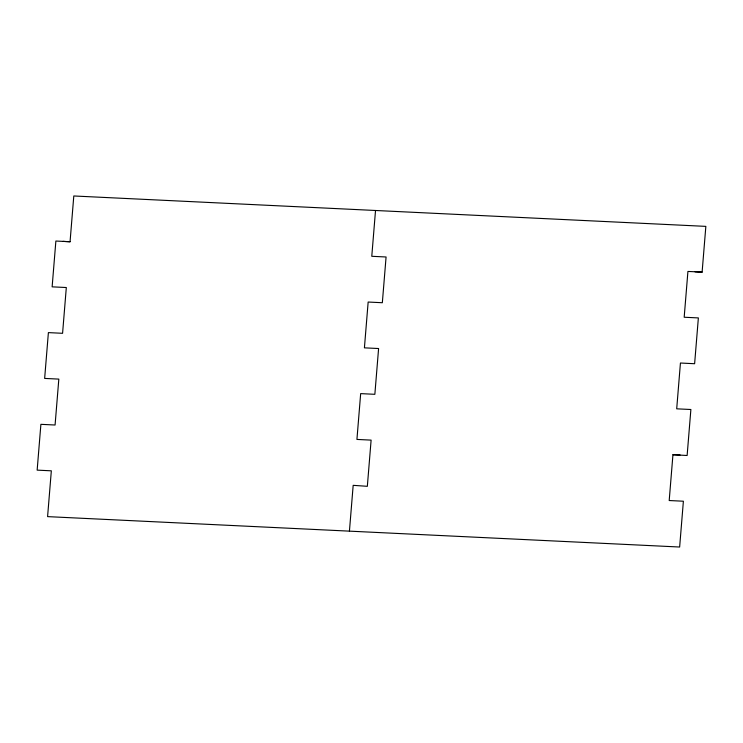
<?xml version="1.0" encoding="UTF-8"?>
<svg xmlns="http://www.w3.org/2000/svg" width="743" height="743" viewBox="0 0 743 743"><rect width="100%" height="100%" fill="white"/><g stroke="black" fill="none" stroke-linecap="round" stroke-linejoin="round"><path stroke-width="1.11" d="M62.988 241.373L70.056 241.781L73.798 195.976L705.85 226.374L702.107 272.179L695.039 271.78M375.521 210.492L371.779 256.298L386.081 256.985L382.339 302.726L368.156 302.039L364.414 347.845L378.596 348.532L374.853 394.31L360.671 393.623L356.928 439.429L371.11 440.116L367.339 486.312L353.176 485.337L349.433 531.143M680.068 454.976L672.944 454.725L669.202 500.531L683.384 501.219L679.641 547.024L47.589 516.626L51.332 470.821L37.15 470.133L40.893 424.327L55.075 425.015L58.827 379.106L44.645 378.419L48.388 332.613L62.579 333.301L66.313 287.522L52.131 286.844L55.874 241.038L70.056 241.716M702.107 272.114L687.925 271.436L684.182 317.242L698.364 317.92L694.621 363.726L680.439 363.021L676.697 408.826L690.879 409.504L687.126 455.496L672.944 454.725"/></g></svg>
